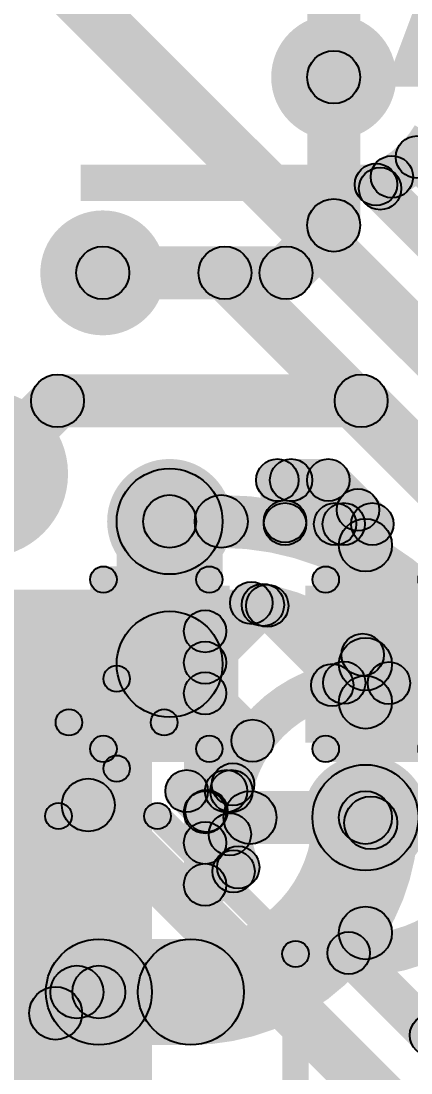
# Model space of a CAD drawing. Header units: millimetres. Extents: x -0.55 to 1.07, y -0.21 to 1.95.
# Drawn here: x 0.3559 to 0.4296, y 0.8837 to 1.0826 of the extents above; entities that cross this region are included whole.
import ezdxf

# ---------------------------------------------------------------- set-up
doc = ezdxf.new("R2010")
doc.units = ezdxf.units.MM
doc.header["$MEASUREMENT"] = 0
for name, color, linetype in [('BottomLayer', 5, 'Continuous'), ('BottomOverlay', 54, 'Continuous'), ('BottomPaste', 16, 'Continuous'), ('BottomSolder', 6, 'Continuous'), ('TopLayer', 1, 'Continuous'), ('TopOverlay', 2, 'Continuous'), ('TopPaste', 8, 'Continuous'), ('TopSolder', 216, 'Continuous'), ('ViaHoleLayer', 16, 'Continuous')]:
    doc.layers.add(name, color=color, linetype=linetype)

# ---------------------------------------------------------------- blocks, each defined once
blk = doc.blocks.new('EEEFT1C470AR_12')
at = {"layer": 'TopLayer'}
blk.add_hatch(color=1, dxfattribs=at).paths.add_polyline_path([(-0.11811, 0.0315), (-0.01969, 0.0315), (-0.01969, -0.0315), (-0.11811, -0.0315)])
at = {"layer": 'TopOverlay'}
for points in [[(-0.08052, 0.05495), (-0.08405, 0.05848), (-0.05798, 0.08456), (-0.05444, 0.08102)], [(0.08338, 0.08529), (0.08338, 0.08029), (-0.05621, 0.08029), (-0.05621, 0.08529)], [(-0.0975, 0.03997), (-0.1025, 0.03997), (-0.1025, 0.05797), (-0.0975, 0.05797)], [(-0.07979, 0.038), (-0.08479, 0.038), (-0.08479, 0.05671), (-0.07979, 0.05671)], [(-0.09126, 0.0515), (-0.09126, 0.0465), (-0.10826, 0.0465), (-0.10826, 0.0515)]]:
    blk.add_hatch(color=2, dxfattribs=at).paths.add_polyline_path(points)
h = blk.add_hatch(color=2, dxfattribs=at)
edge = h.paths.add_edge_path()
edge.add_arc((-0.05621, 0.08279), 0.0025, 0, 360)
h = blk.add_hatch(color=2, dxfattribs=at)
edge = h.paths.add_edge_path()
edge.add_arc((-0.05621, 0.08279), 0.0025, 0, 360)
h = blk.add_hatch(color=2, dxfattribs=at)
edge = h.paths.add_edge_path()
edge.add_arc((-0.1, 0.05797), 0.0025, 0, 360)
h = blk.add_hatch(color=2, dxfattribs=at)
edge = h.paths.add_edge_path()
edge.add_arc((-0.08229, 0.05671), 0.0025, 0, 360)
h = blk.add_hatch(color=2, dxfattribs=at)
edge = h.paths.add_edge_path()
edge.add_arc((-0.08229, 0.05671), 0.0025, 0, 360)
h = blk.add_hatch(color=2, dxfattribs=at)
edge = h.paths.add_edge_path()
edge.add_arc((-0.10826, 0.049), 0.0025, 0, 360)
h = blk.add_hatch(color=2, dxfattribs=at)
edge = h.paths.add_edge_path()
edge.add_arc((-0.09126, 0.049), 0.0025, 0, 360)
h = blk.add_hatch(color=2, dxfattribs=at)
edge = h.paths.add_edge_path()
edge.add_arc((-0.1, 0.03997), 0.0025, 0, 360)
h = blk.add_hatch(color=2, dxfattribs=at)
edge = h.paths.add_edge_path()
edge.add_arc((-0.08229, 0.038), 0.0025, 0, 360)
at = {"layer": 'TopPaste'}
blk.add_hatch(color=8, dxfattribs=at).paths.add_polyline_path([(-0.11811, 0.0315), (-0.01969, 0.0315), (-0.01969, -0.0315), (-0.11811, -0.0315)])
at = {"layer": 'TopSolder'}
blk.add_hatch(color=216, dxfattribs=at).paths.add_polyline_path([(-0.12211, 0.0355), (-0.01569, 0.0355), (-0.01569, -0.0355), (-0.12211, -0.0355)])
at = {"layer": 'TopOverlay'}
for centre in [(-0.05621, 0.08279), (-0.05621, 0.08279), (-0.1, 0.05797), (-0.08229, 0.05671), (-0.08229, 0.05671), (-0.10826, 0.049), (-0.09126, 0.049), (-0.1, 0.03997), (-0.08229, 0.038)]:
    blk.add_circle(centre, 0.0025, dxfattribs=at)
blk = doc.blocks.new('QFN_28_B_39')
at = {"layer": 'BottomSolder'}
for points in [[(0.08065, 0.06896), (0.1162, 0.06896), (0.1162, 0.04915), (0.08065, 0.04915)], [(0.08065, 0.04928), (0.1162, 0.04928), (0.1162, 0.02946), (0.08065, 0.02946)], [(0.08065, 0.02959), (0.1162, 0.02959), (0.1162, 0.00978), (0.08065, 0.00978)], [(0.08065, 0.00991), (0.1162, 0.00991), (0.1162, -0.00991), (0.08065, -0.00991)], [(0.08065, -0.00978), (0.1162, -0.00978), (0.1162, -0.02959), (0.08065, -0.02959)]]:
    blk.add_hatch(color=6, dxfattribs=at).paths.add_polyline_path(points)
blk = doc.blocks.new('C__0402_B_72')
at = {"layer": 'BottomLayer'}
for points in [[(-0.0095, 0.0125), (-0.0095, -0.0125), (-0.0275, -0.0125), (-0.0275, 0.0125)], [(0.0275, 0.0125), (0.0275, -0.0125), (0.0095, -0.0125), (0.0095, 0.0125)]]:
    blk.add_hatch(color=5, dxfattribs=at).paths.add_polyline_path(points)
at = {"layer": 'BottomOverlay'}
h = blk.add_hatch(color=54, dxfattribs=at)
edge = h.paths.add_edge_path()
edge.add_arc((-0.031, 0.016), 0.0025, 0, 360)
h = blk.add_hatch(color=54, dxfattribs=at)
edge = h.paths.add_edge_path()
edge.add_arc((-0.031, 0.016), 0.0025, 0, 360)
for points in [[(-0.011, 0.0185), (-0.011, 0.0135), (-0.031, 0.0135), (-0.031, 0.0185)], [(0.031, 0.0185), (0.031, 0.0135), (0.011, 0.0135), (0.011, 0.0185)], [(-0.0335, 0.016), (-0.0285, 0.016), (-0.0285, -0.016), (-0.0335, -0.016)], [(0.0285, 0.016), (0.0335, 0.016), (0.0335, -0.016), (0.0285, -0.016)], [(-0.011, -0.0135), (-0.011, -0.0185), (-0.031, -0.0185), (-0.031, -0.0135)], [(0.031, -0.0135), (0.031, -0.0185), (0.011, -0.0185), (0.011, -0.0135)]]:
    blk.add_hatch(color=54, dxfattribs=at).paths.add_polyline_path(points)
h = blk.add_hatch(color=54, dxfattribs=at)
edge = h.paths.add_edge_path()
edge.add_arc((-0.011, 0.016), 0.0025, 0, 360)
h = blk.add_hatch(color=54, dxfattribs=at)
edge = h.paths.add_edge_path()
edge.add_arc((0.011, 0.016), 0.0025, 0, 360)
h = blk.add_hatch(color=54, dxfattribs=at)
edge = h.paths.add_edge_path()
edge.add_arc((0.031, 0.016), 0.0025, 0, 360)
h = blk.add_hatch(color=54, dxfattribs=at)
edge = h.paths.add_edge_path()
edge.add_arc((0.031, 0.016), 0.0025, 0, 360)
h = blk.add_hatch(color=54, dxfattribs=at)
edge = h.paths.add_edge_path()
edge.add_arc((-0.031, -0.016), 0.0025, 0, 360)
h = blk.add_hatch(color=54, dxfattribs=at)
edge = h.paths.add_edge_path()
edge.add_arc((-0.031, -0.016), 0.0025, 0, 360)
h = blk.add_hatch(color=54, dxfattribs=at)
edge = h.paths.add_edge_path()
edge.add_arc((-0.011, -0.016), 0.0025, 0, 360)
h = blk.add_hatch(color=54, dxfattribs=at)
edge = h.paths.add_edge_path()
edge.add_arc((0.011, -0.016), 0.0025, 0, 360)
h = blk.add_hatch(color=54, dxfattribs=at)
edge = h.paths.add_edge_path()
edge.add_arc((0.031, -0.016), 0.0025, 0, 360)
h = blk.add_hatch(color=54, dxfattribs=at)
edge = h.paths.add_edge_path()
edge.add_arc((0.031, -0.016), 0.0025, 0, 360)
at = {"layer": 'BottomPaste'}
for points in [[(-0.0095, 0.0125), (-0.0095, -0.0125), (-0.0275, -0.0125), (-0.0275, 0.0125)], [(0.0275, 0.0125), (0.0275, -0.0125), (0.0095, -0.0125), (0.0095, 0.0125)]]:
    blk.add_hatch(color=16, dxfattribs=at).paths.add_polyline_path(points)
at = {"layer": 'BottomSolder'}
for points in [[(-0.00714, 0.01486), (-0.00714, -0.01486), (-0.02986, -0.01486), (-0.02986, 0.01486)], [(0.02986, 0.01486), (0.02986, -0.01486), (0.00714, -0.01486), (0.00714, 0.01486)]]:
    blk.add_hatch(color=6, dxfattribs=at).paths.add_polyline_path(points)
at = {"layer": 'BottomOverlay'}
for centre in [(-0.031, 0.016), (-0.031, 0.016), (-0.011, 0.016), (0.011, 0.016), (0.031, 0.016), (0.031, 0.016), (-0.031, -0.016), (-0.031, -0.016), (-0.011, -0.016), (0.011, -0.016), (0.031, -0.016), (0.031, -0.016)]:
    blk.add_circle(centre, 0.0025, dxfattribs=at)

msp = doc.modelspace()

# ---------------------------------------------------------------- hatches: boundary and pattern name
at = {"layer": 'BottomLayer'}
h = msp.add_hatch(color=5, dxfattribs=at)
edge = h.paths.add_edge_path()
edge.add_arc((0.415, 1.072), 0.01181, 0, 360)
h = msp.add_hatch(color=5, dxfattribs=at)
edge = h.paths.add_edge_path()
edge.add_arc((0.415, 1.072), 0.005, 0, 360)
for points in [[(0.42, 1.044), (0.41, 1.044), (0.41, 1.072), (0.42, 1.072)], [(0.40954, 1.03146), (0.40246, 1.03854), (0.41146, 1.04754), (0.41854, 1.04046)], [(0.37137, 1.03), (0.37137, 1.04), (0.406, 1.04), (0.406, 1.03)], [(0.36281, 1.00581), (0.36281, 1.01581), (0.42019, 1.01581), (0.42019, 1.00581)], [(0.35254, 0.99346), (0.34546, 1.00054), (0.35928, 1.01435), (0.36635, 1.00728)], [(0.41665, 1.00728), (0.42372, 1.01435), (0.46154, 0.97654), (0.45446, 0.96946)], [(0.40412, 0.99298), (0.40978, 0.99864), (0.41809, 0.99033), (0.41244, 0.98467)], [(0.40436, 0.99181), (0.40436, 0.99981), (0.41398, 0.99981), (0.41398, 0.99181)], [(0.41115, 0.99298), (0.4168, 0.99864), (0.42512, 0.99033), (0.41946, 0.98467)], [(0.41973, 0.98467), (0.41407, 0.99033), (0.41677, 0.99302), (0.42242, 0.98736)], [(0.40581, 0.9835), (0.40581, 0.9915), (0.42229, 0.9915), (0.42229, 0.9835)], [(0.394, 0.961), (0.374, 0.961), (0.374, 0.988), (0.394, 0.988)], [(0.426, 0.961), (0.416, 0.961), (0.416, 0.9835), (0.426, 0.9835)], [(0.325, 0.947), (0.397, 0.947), (0.397, 0.97508), (0.325, 0.97508)], [(0.421, 0.956), (0.421, 0.966), (0.44, 0.966), (0.44, 0.956)], [(0.426, 0.932), (0.416, 0.932), (0.416, 0.961), (0.426, 0.961)], [(0.38721, 0.933), (0.38721, 0.941), (0.39568, 0.941), (0.39568, 0.933)], [(0.34143, 0.92937), (0.34143, 0.93937), (0.36863, 0.93937), (0.36863, 0.92937)], [(0.38438, 0.93417), (0.39004, 0.93983), (0.39821, 0.93166), (0.39256, 0.926)], [(0.39378, 0.93044), (0.38812, 0.93609), (0.39186, 0.93983), (0.39751, 0.93417)], [(0.36509, 0.93083), (0.37217, 0.93791), (0.43912, 0.87095), (0.43205, 0.86388)], [(0.39919, 0.927), (0.39919, 0.937), (0.421, 0.937), (0.421, 0.927)], [(0.421, 0.927), (0.421, 0.937), (0.44281, 0.937), (0.44281, 0.927)], [(0.426, 0.91019), (0.416, 0.91019), (0.416, 0.932), (0.426, 0.932)], [(0.415, 0.90356), (0.42066, 0.90921), (0.44902, 0.88085), (0.44336, 0.8752)], [(0.36648, 0.89401), (0.36648, 0.90401), (0.37063, 0.90401), (0.37063, 0.89401)], [(0.34143, 0.89), (0.34143, 0.9), (0.36246, 0.9), (0.36246, 0.89)]]:
    msp.add_hatch(color=5, dxfattribs=at).paths.add_polyline_path(points)
h = msp.add_hatch(color=5, dxfattribs=at)
edge = h.paths.add_edge_path()
edge.add_arc((0.415, 1.044), 0.005, 0, 360)
h = msp.add_hatch(color=5, dxfattribs=at)
edge = h.paths.add_edge_path()
edge.add_arc((0.415, 1.044), 0.005, 0, 360)
h = msp.add_hatch(color=5, dxfattribs=at)
edge = h.paths.add_edge_path()
edge.add_arc((0.37137, 1.035), 0.01181, 0, 360)
h = msp.add_hatch(color=5, dxfattribs=at)
edge = h.paths.add_edge_path()
edge.add_arc((0.37137, 1.035), 0.005, 0, 360)
h = msp.add_hatch(color=5, dxfattribs=at)
edge = h.paths.add_edge_path()
edge.add_arc((0.406, 1.035), 0.005, 0, 360)
h = msp.add_hatch(color=5, dxfattribs=at)
edge = h.paths.add_edge_path()
edge.add_arc((0.406, 1.035), 0.005, 0, 360)
h = msp.add_hatch(color=5, dxfattribs=at)
edge = h.paths.add_edge_path()
edge.add_arc((0.36281, 1.01081), 0.005, 0, 360)
h = msp.add_hatch(color=5, dxfattribs=at)
edge = h.paths.add_edge_path()
edge.add_arc((0.36281, 1.01081), 0.005, 0, 360)
h = msp.add_hatch(color=5, dxfattribs=at)
edge = h.paths.add_edge_path()
edge.add_arc((0.42019, 1.01081), 0.005, 0, 360)
h = msp.add_hatch(color=5, dxfattribs=at)
edge = h.paths.add_edge_path()
edge.add_arc((0.42019, 1.01081), 0.005, 0, 360)
h = msp.add_hatch(color=5, dxfattribs=at)
edge = h.paths.add_edge_path()
edge.add_arc((0.349, 0.997), 0.01181, 0, 360)
h = msp.add_hatch(color=5, dxfattribs=at)
edge = h.paths.add_edge_path()
edge.add_arc((0.384, 0.988), 0.01181, 0, 360)
h = msp.add_hatch(color=5, dxfattribs=at)
edge = h.paths.add_edge_path()
edge.add_arc((0.40436, 0.99581), 0.004, 0, 360)
h = msp.add_hatch(color=5, dxfattribs=at)
edge = h.paths.add_edge_path()
edge.add_arc((0.40436, 0.99581), 0.004, 0, 360)
h = msp.add_hatch(color=5, dxfattribs=at)
edge = h.paths.add_edge_path()
edge.add_arc((0.40695, 0.99581), 0.004, 0, 360)
h = msp.add_hatch(color=5, dxfattribs=at)
edge = h.paths.add_edge_path()
edge.add_arc((0.41398, 0.99581), 0.004, 0, 360)
h = msp.add_hatch(color=5, dxfattribs=at)
edge = h.paths.add_edge_path()
edge.add_arc((0.41398, 0.99581), 0.004, 0, 360)
h = msp.add_hatch(color=5, dxfattribs=at)
edge = h.paths.add_edge_path()
edge.add_arc((0.384, 0.988), 0.01, 0, 360)
h = msp.add_hatch(color=5, dxfattribs=at)
edge = h.paths.add_edge_path()
edge.add_arc((0.41959, 0.99019), 0.004, 0, 360)
h = msp.add_hatch(color=5, dxfattribs=at)
edge = h.paths.add_edge_path()
edge.add_arc((0.40581, 0.9875), 0.004, 0, 360)
h = msp.add_hatch(color=5, dxfattribs=at)
edge = h.paths.add_edge_path()
edge.add_arc((0.40581, 0.988), 0.004, 0, 360)
h = msp.add_hatch(color=5, dxfattribs=at)
edge = h.paths.add_edge_path()
edge.add_arc((0.41526, 0.9875), 0.004, 0, 360)
h = msp.add_hatch(color=5, dxfattribs=at)
edge = h.paths.add_edge_path()
edge.add_arc((0.4169, 0.9875), 0.004, 0, 360)
h = msp.add_hatch(color=5, dxfattribs=at)
edge = h.paths.add_edge_path()
edge.add_arc((0.42229, 0.9875), 0.004, 0, 360)
h = msp.add_hatch(color=5, dxfattribs=at)
edge = h.paths.add_edge_path()
edge.add_arc((0.42229, 0.9875), 0.004, 0, 360)
h = msp.add_hatch(color=5, dxfattribs=at)
edge = h.paths.add_edge_path()
edge.add_arc((0.421, 0.9835), 0.005, 0, 360)
h = msp.add_hatch(color=5, dxfattribs=at)
edge = h.paths.add_edge_path()
edge.add_arc((0.384, 0.961), 0.01, 0, 360)
h = msp.add_hatch(color=5, dxfattribs=at)
edge = h.paths.add_edge_path()
edge.add_arc((0.421, 0.961), 0.005, 0, 360)
h = msp.add_hatch(color=5, dxfattribs=at)
edge = h.paths.add_edge_path()
edge.add_arc((0.421, 0.961), 0.005, 0, 360)
h = msp.add_hatch(color=5, dxfattribs=at)
edge = h.paths.add_edge_path()
edge.add_arc((0.421, 0.961), 0.005, 0, 360)
h = msp.add_hatch(color=5, dxfattribs=at)
edge = h.paths.add_edge_path()
edge.add_arc((0.421, 0.932), 0.01181, 0, 360)
h = msp.add_hatch(color=5, dxfattribs=at)
edge = h.paths.add_edge_path()
edge.add_arc((0.38721, 0.937), 0.004, 0, 360)
h = msp.add_hatch(color=5, dxfattribs=at)
edge = h.paths.add_edge_path()
edge.add_arc((0.38721, 0.937), 0.004, 0, 360)
h = msp.add_hatch(color=5, dxfattribs=at)
edge = h.paths.add_edge_path()
edge.add_arc((0.39468, 0.937), 0.004, 0, 360)
h = msp.add_hatch(color=5, dxfattribs=at)
edge = h.paths.add_edge_path()
edge.add_arc((0.39568, 0.937), 0.004, 0, 360)
h = msp.add_hatch(color=5, dxfattribs=at)
edge = h.paths.add_edge_path()
edge.add_arc((0.39568, 0.937), 0.004, 0, 360)
h = msp.add_hatch(color=5, dxfattribs=at)
edge = h.paths.add_edge_path()
edge.add_arc((0.36863, 0.93437), 0.005, 0, 360)
h = msp.add_hatch(color=5, dxfattribs=at)
edge = h.paths.add_edge_path()
edge.add_arc((0.36863, 0.93437), 0.005, 0, 360)
h = msp.add_hatch(color=5, dxfattribs=at)
edge = h.paths.add_edge_path()
edge.add_arc((0.39095, 0.93326), 0.004, 0, 360)
h = msp.add_hatch(color=5, dxfattribs=at)
edge = h.paths.add_edge_path()
edge.add_arc((0.39919, 0.932), 0.005, 0, 360)
h = msp.add_hatch(color=5, dxfattribs=at)
edge = h.paths.add_edge_path()
edge.add_arc((0.421, 0.932), 0.005, 0, 360)
h = msp.add_hatch(color=5, dxfattribs=at)
edge = h.paths.add_edge_path()
edge.add_arc((0.421, 0.932), 0.005, 0, 360)
h = msp.add_hatch(color=5, dxfattribs=at)
edge = h.paths.add_edge_path()
edge.add_arc((0.421, 0.932), 0.005, 0, 360)
h = msp.add_hatch(color=5, dxfattribs=at)
edge = h.paths.add_edge_path()
edge.add_arc((0.421, 0.932), 0.005, 0, 360)
h = msp.add_hatch(color=5, dxfattribs=at)
edge = h.paths.add_edge_path()
edge.add_arc((0.421, 0.932), 0.005, 0, 360)
h = msp.add_hatch(color=5, dxfattribs=at)
edge = h.paths.add_edge_path()
edge.add_arc((0.422, 0.931), 0.005, 0, 360)
h = msp.add_hatch(color=5, dxfattribs=at)
edge = h.paths.add_edge_path()
edge.add_arc((0.39538, 0.92883), 0.004, 0, 360)
h = msp.add_hatch(color=5, dxfattribs=at)
edge = h.paths.add_edge_path()
edge.add_arc((0.39538, 0.92883), 0.004, 0, 360)
h = msp.add_hatch(color=5, dxfattribs=at)
edge = h.paths.add_edge_path()
edge.add_arc((0.421, 0.91019), 0.005, 0, 360)
h = msp.add_hatch(color=5, dxfattribs=at)
edge = h.paths.add_edge_path()
edge.add_arc((0.37063, 0.89901), 0.01181, 0, 360)
h = msp.add_hatch(color=5, dxfattribs=at)
edge = h.paths.add_edge_path()
edge.add_arc((0.41783, 0.90638), 0.004, 0, 360)
h = msp.add_hatch(color=5, dxfattribs=at)
edge = h.paths.add_edge_path()
edge.add_arc((0.41783, 0.90638), 0.004, 0, 360)
h = msp.add_hatch(color=5, dxfattribs=at)
edge = h.paths.add_edge_path()
edge.add_arc((0.36648, 0.89901), 0.005, 0, 360)
h = msp.add_hatch(color=5, dxfattribs=at)
edge = h.paths.add_edge_path()
edge.add_arc((0.36648, 0.89901), 0.005, 0, 360)
h = msp.add_hatch(color=5, dxfattribs=at)
edge = h.paths.add_edge_path()
edge.add_arc((0.37063, 0.89901), 0.005, 0, 360)
h = msp.add_hatch(color=5, dxfattribs=at)
edge = h.paths.add_edge_path()
edge.add_arc((0.36246, 0.895), 0.005, 0, 360)
h = msp.add_hatch(color=5, dxfattribs=at)
edge = h.paths.add_edge_path()
edge.add_arc((0.36246, 0.895), 0.005, 0, 360)
h = msp.add_hatch(color=5, dxfattribs=at)
edge = h.paths.add_edge_path()
edge.add_arc((0.43338, 0.89084), 0.004, 0, 360)
at = {"layer": 'BottomSolder'}
h = msp.add_hatch(color=6, dxfattribs=at)
edge = h.paths.add_edge_path()
edge.add_arc((0.349, 0.997), 0.01581, 0, 360)
at = {"layer": 'TopLayer'}
for points in [[(0.16296, 1.28346), (0.17003, 1.29054), (0.49045, 0.97012), (0.48338, 0.96305)], [(0.42, 1.072), (0.41, 1.072), (0.41, 1.114), (0.42, 1.114)], [(0.4279, 1.05406), (0.43356, 1.05972), (0.44272, 1.05055), (0.43706, 1.0449)], [(0.42017, 1.04888), (0.42583, 1.05454), (0.454, 1.02637), (0.44834, 1.02071)], [(0.4266, 1.04811), (0.42094, 1.05377), (0.42317, 1.05599), (0.42882, 1.05033)], [(0.37137, 1.03), (0.37137, 1.04), (0.39445, 1.04), (0.39445, 1.03)], [(0.39092, 1.03146), (0.39799, 1.03854), (0.47443, 0.96209), (0.46736, 0.95502)], [(0.384, 0.983), (0.384, 0.993), (0.39375, 0.993), (0.39375, 0.983)], [(0.39353, 0.95847), (0.38787, 0.96413), (0.39879, 0.97505), (0.40445, 0.96939)], [(0.3996, 0.96922), (0.40526, 0.97488), (0.41981, 0.96032), (0.41415, 0.95467)], [(0.165, 0.837), (0.3807, 0.837), (0.3807, 0.968), (0.165, 0.968)], [(0.3947, 0.91929), (0.3867, 0.91929), (0.3867, 0.96724), (0.3947, 0.96724)], [(0.41755, 0.95421), (0.41189, 0.95986), (0.41763, 0.96561), (0.42329, 0.95995)], [(0.38787, 0.95267), (0.39353, 0.95832), (0.40249, 0.94936), (0.39684, 0.9437)], [(0.426, 0.932), (0.416, 0.932), (0.416, 0.95381), (0.426, 0.95381)], [(0.39353, 0.93019), (0.38787, 0.93584), (0.39314, 0.94111), (0.39879, 0.93545)], [(0.39919, 0.927), (0.39919, 0.937), (0.421, 0.937), (0.421, 0.927)], [(0.38787, 0.92438), (0.39353, 0.93004), (0.39891, 0.92465), (0.39326, 0.919)], [(0.37063, 0.88901), (0.37063, 0.90901), (0.38801, 0.90901), (0.38801, 0.88901)]]:
    msp.add_hatch(color=1, dxfattribs=at).paths.add_polyline_path(points)
h = msp.add_hatch(color=1, dxfattribs=at)
edge = h.paths.add_edge_path()
edge.add_arc((0.415, 1.072), 0.01181, 0, 360)
h = msp.add_hatch(color=1, dxfattribs=at)
edge = h.paths.add_edge_path()
edge.add_arc((0.415, 1.072), 0.005, 0, 360)
h = msp.add_hatch(color=1, dxfattribs=at)
edge = h.paths.add_edge_path()
edge.add_arc((0.43073, 1.05689), 0.004, 0, 360)
h = msp.add_hatch(color=1, dxfattribs=at)
edge = h.paths.add_edge_path()
edge.add_arc((0.426, 1.05316), 0.004, 0, 360)
h = msp.add_hatch(color=1, dxfattribs=at)
edge = h.paths.add_edge_path()
edge.add_arc((0.423, 1.05171), 0.004, 0, 360)
h = msp.add_hatch(color=1, dxfattribs=at)
edge = h.paths.add_edge_path()
edge.add_arc((0.423, 1.05171), 0.004, 0, 360)
h = msp.add_hatch(color=1, dxfattribs=at)
edge = h.paths.add_edge_path()
edge.add_arc((0.42377, 1.05094), 0.004, 0, 360)
h = msp.add_hatch(color=1, dxfattribs=at)
edge = h.paths.add_edge_path()
edge.add_arc((0.37137, 1.035), 0.01181, 0, 360)
h = msp.add_hatch(color=1, dxfattribs=at)
edge = h.paths.add_edge_path()
edge.add_arc((0.37137, 1.035), 0.005, 0, 360)
h = msp.add_hatch(color=1, dxfattribs=at)
edge = h.paths.add_edge_path()
edge.add_arc((0.39445, 1.035), 0.005, 0, 360)
h = msp.add_hatch(color=1, dxfattribs=at)
edge = h.paths.add_edge_path()
edge.add_arc((0.39445, 1.035), 0.005, 0, 360)
h = msp.add_hatch(color=1, dxfattribs=at)
edge = h.paths.add_edge_path()
edge.add_arc((0.349, 0.997), 0.01181, 0, 360)
h = msp.add_hatch(color=1, dxfattribs=at)
edge = h.paths.add_edge_path()
edge.add_arc((0.384, 0.988), 0.01181, 0, 360)
h = msp.add_hatch(color=1, dxfattribs=at)
edge = h.paths.add_edge_path()
edge.add_arc((0.384, 0.988), 0.005, 0, 360)
h = msp.add_hatch(color=1, dxfattribs=at)
edge = h.paths.add_edge_path()
edge.add_arc((0.39375, 0.988), 0.005, 0, 360)
h = msp.add_hatch(color=1, dxfattribs=at)
edge = h.paths.add_edge_path()
edge.add_arc((0.39375, 0.988), 0.005, 0, 360)
h = msp.add_hatch(color=1, dxfattribs=at)
edge = h.paths.add_edge_path()
edge.add_arc((0.39944, 0.97259), 0.004, 0, 360)
h = msp.add_hatch(color=1, dxfattribs=at)
edge = h.paths.add_edge_path()
edge.add_arc((0.39944, 0.97259), 0.004, 0, 360)
h = msp.add_hatch(color=1, dxfattribs=at)
edge = h.paths.add_edge_path()
edge.add_arc((0.40162, 0.97222), 0.004, 0, 360)
h = msp.add_hatch(color=1, dxfattribs=at)
edge = h.paths.add_edge_path()
edge.add_arc((0.40243, 0.97205), 0.004, 0, 360)
h = msp.add_hatch(color=1, dxfattribs=at)
edge = h.paths.add_edge_path()
edge.add_arc((0.3907, 0.96724), 0.004, 0, 360)
h = msp.add_hatch(color=1, dxfattribs=at)
edge = h.paths.add_edge_path()
edge.add_arc((0.3907, 0.96724), 0.004, 0, 360)
h = msp.add_hatch(color=1, dxfattribs=at)
edge = h.paths.add_edge_path()
edge.add_arc((0.42046, 0.96278), 0.004, 0, 360)
h = msp.add_hatch(color=1, dxfattribs=at)
edge = h.paths.add_edge_path()
edge.add_arc((0.3907, 0.9613), 0.004, 0, 360)
h = msp.add_hatch(color=1, dxfattribs=at)
edge = h.paths.add_edge_path()
edge.add_arc((0.41472, 0.95704), 0.004, 0, 360)
h = msp.add_hatch(color=1, dxfattribs=at)
edge = h.paths.add_edge_path()
edge.add_arc((0.41698, 0.9575), 0.004, 0, 360)
h = msp.add_hatch(color=1, dxfattribs=at)
edge = h.paths.add_edge_path()
edge.add_arc((0.42543, 0.95743), 0.004, 0, 360)
h = msp.add_hatch(color=1, dxfattribs=at)
edge = h.paths.add_edge_path()
edge.add_arc((0.42543, 0.95743), 0.004, 0, 360)
h = msp.add_hatch(color=1, dxfattribs=at)
edge = h.paths.add_edge_path()
edge.add_arc((0.3907, 0.9555), 0.004, 0, 360)
h = msp.add_hatch(color=1, dxfattribs=at)
edge = h.paths.add_edge_path()
edge.add_arc((0.421, 0.95381), 0.005, 0, 360)
h = msp.add_hatch(color=1, dxfattribs=at)
edge = h.paths.add_edge_path()
edge.add_arc((0.39967, 0.94653), 0.004, 0, 360)
h = msp.add_hatch(color=1, dxfattribs=at)
edge = h.paths.add_edge_path()
edge.add_arc((0.421, 0.932), 0.01181, 0, 360)
h = msp.add_hatch(color=1, dxfattribs=at)
edge = h.paths.add_edge_path()
edge.add_arc((0.39596, 0.93828), 0.004, 0, 360)
h = msp.add_hatch(color=1, dxfattribs=at)
edge = h.paths.add_edge_path()
edge.add_arc((0.421, 0.932), 0.01, 0, 360)
h = msp.add_hatch(color=1, dxfattribs=at)
edge = h.paths.add_edge_path()
edge.add_arc((0.3907, 0.93301), 0.004, 0, 360)
h = msp.add_hatch(color=1, dxfattribs=at)
edge = h.paths.add_edge_path()
edge.add_arc((0.39919, 0.932), 0.005, 0, 360)
h = msp.add_hatch(color=1, dxfattribs=at)
edge = h.paths.add_edge_path()
edge.add_arc((0.421, 0.932), 0.005, 0, 360)
h = msp.add_hatch(color=1, dxfattribs=at)
edge = h.paths.add_edge_path()
edge.add_arc((0.421, 0.932), 0.005, 0, 360)
h = msp.add_hatch(color=1, dxfattribs=at)
edge = h.paths.add_edge_path()
edge.add_arc((0.3907, 0.92721), 0.004, 0, 360)
h = msp.add_hatch(color=1, dxfattribs=at)
edge = h.paths.add_edge_path()
edge.add_arc((0.39608, 0.92183), 0.004, 0, 360)
h = msp.add_hatch(color=1, dxfattribs=at)
edge = h.paths.add_edge_path()
edge.add_arc((0.39696, 0.92259), 0.004, 0, 360)
h = msp.add_hatch(color=1, dxfattribs=at)
edge = h.paths.add_edge_path()
edge.add_arc((0.39696, 0.92259), 0.004, 0, 360)
h = msp.add_hatch(color=1, dxfattribs=at)
edge = h.paths.add_edge_path()
edge.add_arc((0.3907, 0.91929), 0.004, 0, 360)
h = msp.add_hatch(color=1, dxfattribs=at)
edge = h.paths.add_edge_path()
edge.add_arc((0.3907, 0.91929), 0.004, 0, 360)
h = msp.add_hatch(color=1, dxfattribs=at)
edge = h.paths.add_edge_path()
edge.add_arc((0.37063, 0.89901), 0.01181, 0, 360)
h = msp.add_hatch(color=1, dxfattribs=at)
edge = h.paths.add_edge_path()
edge.add_arc((0.37063, 0.89901), 0.01, 0, 360)
h = msp.add_hatch(color=1, dxfattribs=at)
edge = h.paths.add_edge_path()
edge.add_arc((0.38801, 0.89901), 0.01, 0, 360)
h = msp.add_hatch(color=1, dxfattribs=at)
edge = h.paths.add_edge_path()
edge.add_arc((0.38801, 0.89901), 0.01, 0, 360)
at = {"layer": 'TopSolder'}
h = msp.add_hatch(color=216, dxfattribs=at)
edge = h.paths.add_edge_path()
edge.add_arc((0.349, 0.997), 0.01581, 0, 360)
at = {"layer": 'ViaHoleLayer'}
h = msp.add_hatch(color=16, dxfattribs=at)
edge = h.paths.add_edge_path()
edge.add_arc((0.415, 1.072), 0.00591, 0, 360)
h = msp.add_hatch(color=16, dxfattribs=at)
edge = h.paths.add_edge_path()
edge.add_arc((0.37137, 1.035), 0.00591, 0, 360)
h = msp.add_hatch(color=16, dxfattribs=at)
edge = h.paths.add_edge_path()
edge.add_arc((0.384, 0.988), 0.00591, 0, 360)
h = msp.add_hatch(color=16, dxfattribs=at)
edge = h.paths.add_edge_path()
edge.add_arc((0.421, 0.932), 0.00591, 0, 360)
h = msp.add_hatch(color=16, dxfattribs=at)
edge = h.paths.add_edge_path()
edge.add_arc((0.37063, 0.89901), 0.00591, 0, 360)

# ---------------------------------------------------------------- linework, layer by layer
at = {"layer": 'BottomLayer'}
for points, const_width in [([(0.40436, 0.99581, -0.091821), (0.40581, 0.988)], 0.008), ([(0.39538, 0.92883, -0.0797), (0.39568, 0.937)], 0.008), ([(0.422, 0.931, -0.414214), (0.421, 0.932)], 0.01), ([(0.44681, 0.932, -0.45077), (0.41783, 0.90638)], 0.008), ([(0.36648, 0.89901, -0.414214), (0.36246, 0.895)], 0.01)]:
    msp.add_lwpolyline(points, format="xyb", dxfattribs=dict(at, const_width=const_width))
for centre, radius in [((0.415, 1.072), 0.005), ((0.415, 1.044), 0.005), ((0.415, 1.044), 0.005), ((0.37137, 1.035), 0.005), ((0.406, 1.035), 0.005), ((0.406, 1.035), 0.005), ((0.36281, 1.01081), 0.005), ((0.36281, 1.01081), 0.005), ((0.42019, 1.01081), 0.005), ((0.42019, 1.01081), 0.005), ((0.40436, 0.99581), 0.004), ((0.40436, 0.99581), 0.004), ((0.40695, 0.99581), 0.004), ((0.41398, 0.99581), 0.004), ((0.41398, 0.99581), 0.004), ((0.384, 0.988), 0.01), ((0.41959, 0.99019), 0.004), ((0.40581, 0.988), 0.004), ((0.40581, 0.9875), 0.004), ((0.41526, 0.9875), 0.004), ((0.4169, 0.9875), 0.004), ((0.42229, 0.9875), 0.004), ((0.42229, 0.9875), 0.004), ((0.421, 0.9835), 0.005), ((0.384, 0.961), 0.01), ((0.421, 0.961), 0.005), ((0.421, 0.961), 0.005), ((0.421, 0.961), 0.005), ((0.38721, 0.937), 0.004), ((0.38721, 0.937), 0.004), ((0.39468, 0.937), 0.004), ((0.39568, 0.937), 0.004), ((0.39568, 0.937), 0.004), ((0.36863, 0.93437), 0.005), ((0.36863, 0.93437), 0.005), ((0.39095, 0.93326), 0.004), ((0.39919, 0.932), 0.005), ((0.421, 0.932), 0.005), ((0.421, 0.932), 0.005), ((0.421, 0.932), 0.005), ((0.421, 0.932), 0.005), ((0.421, 0.932), 0.005), ((0.422, 0.931), 0.005), ((0.39538, 0.92883), 0.004), ((0.39538, 0.92883), 0.004), ((0.421, 0.91019), 0.005), ((0.41783, 0.90638), 0.004), ((0.41783, 0.90638), 0.004), ((0.36648, 0.89901), 0.005), ((0.36648, 0.89901), 0.005), ((0.37063, 0.89901), 0.005), ((0.36246, 0.895), 0.005), ((0.36246, 0.895), 0.005), ((0.43338, 0.89084), 0.004)]:
    msp.add_circle(centre, radius, dxfattribs=at)
at = {"layer": 'TopLayer'}
for points, const_width in [([(0.43376, 1.06087, -0.166503), (0.423, 1.05171)], 0.008), ([(0.39375, 0.988, -0.414214), (0.44875, 0.933)], 0.01), ([(0.39944, 0.97259, -0.11912), (0.3907, 0.96724)], 0.008), ([(0.39944, 0.97259, -0.195223), (0.42543, 0.95743)], 0.008), ([(0.39696, 0.92259, -0.584667), (0.42543, 0.95743)], 0.008), ([(0.421, 0.932, -0.414214), (0.38801, 0.89901)], 0.02), ([(0.39696, 0.92259, -0.138922), (0.3907, 0.91929)], 0.008)]:
    msp.add_lwpolyline(points, format="xyb", dxfattribs=dict(at, const_width=const_width))
for centre, radius in [((0.415, 1.072), 0.005), ((0.43073, 1.05689), 0.004), ((0.426, 1.05316), 0.004), ((0.423, 1.05171), 0.004), ((0.423, 1.05171), 0.004), ((0.42377, 1.05094), 0.004), ((0.37137, 1.035), 0.005), ((0.39445, 1.035), 0.005), ((0.39445, 1.035), 0.005), ((0.384, 0.988), 0.005), ((0.39375, 0.988), 0.005), ((0.39375, 0.988), 0.005), ((0.39944, 0.97259), 0.004), ((0.39944, 0.97259), 0.004), ((0.40162, 0.97222), 0.004), ((0.40243, 0.97205), 0.004), ((0.3907, 0.96724), 0.004), ((0.3907, 0.96724), 0.004), ((0.42046, 0.96278), 0.004), ((0.3907, 0.9613), 0.004), ((0.41472, 0.95704), 0.004), ((0.41698, 0.9575), 0.004), ((0.42543, 0.95743), 0.004), ((0.42543, 0.95743), 0.004), ((0.3907, 0.9555), 0.004), ((0.421, 0.95381), 0.005), ((0.39967, 0.94653), 0.004), ((0.39596, 0.93828), 0.004), ((0.421, 0.932), 0.01), ((0.3907, 0.93301), 0.004), ((0.39919, 0.932), 0.005), ((0.421, 0.932), 0.005), ((0.421, 0.932), 0.005), ((0.3907, 0.92721), 0.004), ((0.39608, 0.92183), 0.004), ((0.39696, 0.92259), 0.004), ((0.39696, 0.92259), 0.004), ((0.3907, 0.91929), 0.004), ((0.3907, 0.91929), 0.004), ((0.37063, 0.89901), 0.01), ((0.38801, 0.89901), 0.01), ((0.38801, 0.89901), 0.01)]:
    msp.add_circle(centre, radius, dxfattribs=at)

# ---------------------------------------------------------------- block references
for name, p, rotation in [('QFN_28_B_39', (0.243, 0.895), 360), ('C__0402_B_72', (0.4025, 0.961), 180), ('EEEFT1C470AR_12', (0.325, 0.85), 270)]:
    msp.add_blockref(name, p, dxfattribs=dict(rotation=rotation))

# ---------------------------------------------------------------- texts
at = {"layer": 'TopOverlay'}
msp.add_text('TMP_A', height=0.075, rotation=360, dxfattribs=at).set_placement((0.157, 1.07023))

doc.saveas('drawing.dxf')
